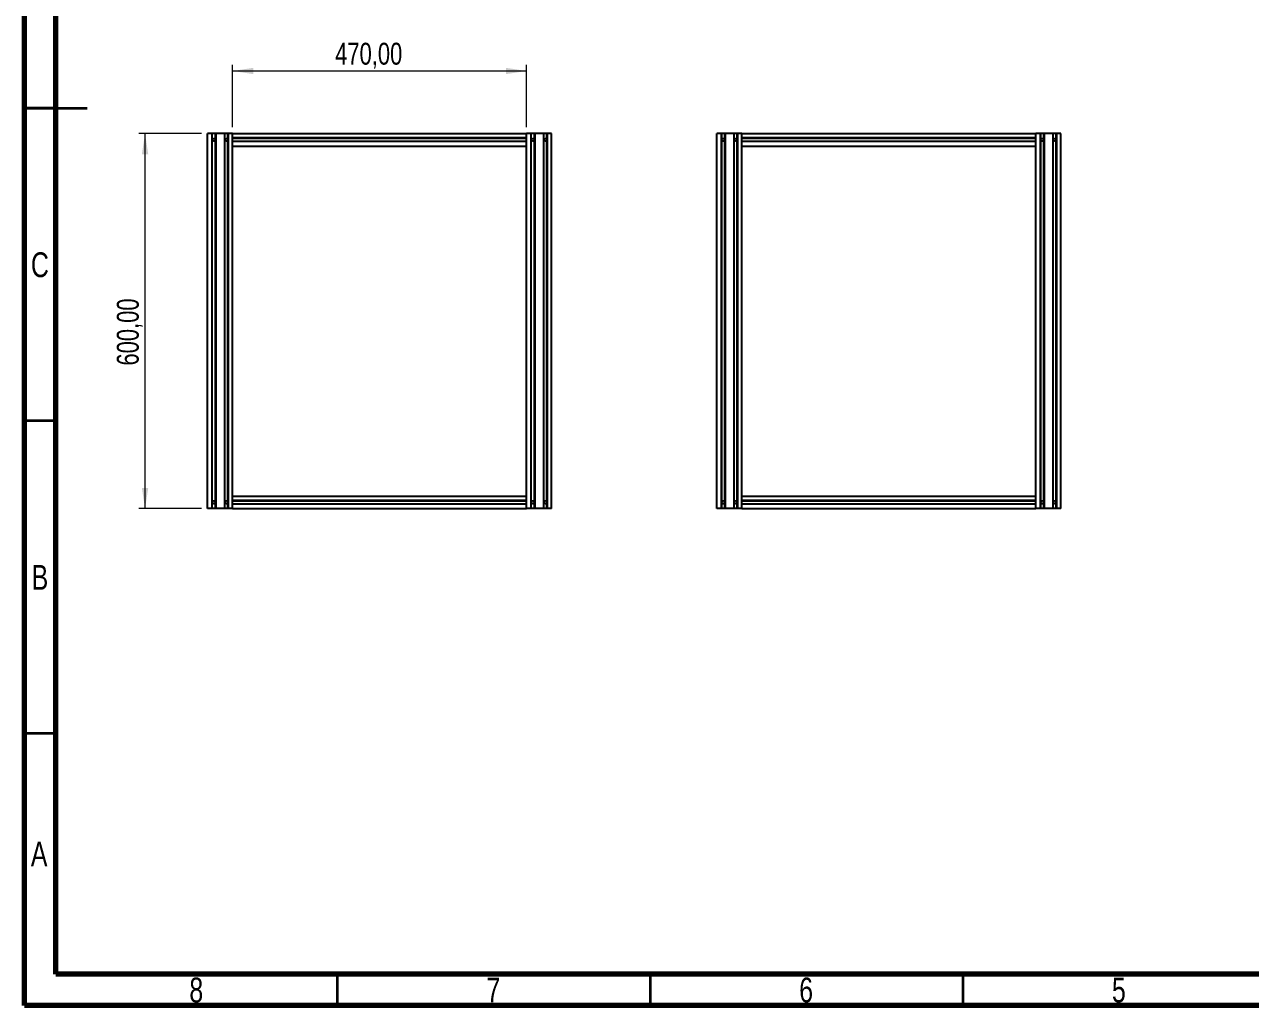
# Model space of a CAD drawing. Header units: millimetres. Extents: x 15 to 415, y 5 to 292.
# Drawn here: x 15 to 211, y 5 to 161.9 of the extents above; entities that cross this region are included whole.
import ezdxf

# ---------------------------------------------------------------- set-up
doc = ezdxf.new("R2010")
doc.units = ezdxf.units.MM
doc.styles.add('SLDTEXTSTYLE0', font='TXT', dxfattribs={"width": 0.75})
doc.dimstyles.new('SLDDIMSTYLE0', dxfattribs={"dimtxt": 3.5, "dimasz": 3.302, "dimexe": 0, "dimexo": 0.0625, "dimgap": 0.875, "dimtad": 1, "dimlfac": 10, "dimrnd": 1e-09, "dimzin": 12, "dimdsep": 46, "dimtxsty": 'SLDTEXTSTYLE0', "dimsah": 1, "dimcen": 0.09, "dimadec": 0, "dimazin": 3, "dimtfac": 1, "dimtofl": 0, "dimtmove": 0, "dimatfit": 3, "dimfxl": 1, "dimfrac": 2, "dimtolj": 1, "dimtzin": 12, "dimarcsym": 0})

# ---------------------------------------------------------------- blocks, each defined once
blk = doc.blocks.new('_D')
at = {"color": 7, "linetype": 'Continuous', "lineweight": 0}
for p, q in [((43.27, 144.47), (33.27, 144.47)), ((34.27, 84.47), (34.27, 144.47)), ((43.27, 84.47), (33.27, 84.47))]:
    blk.add_line(p, q, dxfattribs=at)
at = {"color": 7, "linetype": 'Continuous', "lineweight": 18}
for points in [[(34.27, 144.47), (33.76, 141.16), (34.78, 141.16)], [(34.27, 84.47), (34.78, 87.77), (33.76, 87.77)]]:
    blk.add_solid(points, dxfattribs=at)
at = {"color": 7, "linetype": 'Continuous', "lineweight": 18, "insert": (29.76, 107.35), "char_height": 3.5, "attachment_point": 1, "rotation": 90, "style": 'SLDTEXTSTYLE0'}
blk.add_mtext('600,00', dxfattribs=at)
blk = doc.blocks.new('_D_1')
at = {"color": 7, "linetype": 'Continuous', "lineweight": 0}
for p, q in [((48.27, 145.47), (48.27, 155.47)), ((95.27, 145.47), (95.27, 155.47)), ((48.27, 154.47), (95.27, 154.47))]:
    blk.add_line(p, q, dxfattribs=at)
at = {"color": 7, "linetype": 'Continuous', "lineweight": 18}
for points in [[(48.27, 154.47), (51.57, 153.96), (51.57, 154.97)], [(95.27, 154.47), (91.97, 154.97), (91.97, 153.96)]]:
    blk.add_solid(points, dxfattribs=at)
at = {"color": 7, "linetype": 'Continuous', "lineweight": 18, "insert": (64.66, 158.98), "char_height": 3.5, "attachment_point": 1, "style": 'SLDTEXTSTYLE0'}
blk.add_mtext('470,00', dxfattribs=at)

msp = doc.modelspace()

# ---------------------------------------------------------------- linework, layer by layer
at = {"color": 7, "linetype": 'Continuous', "lineweight": 70}
for p, q in [((15, 5), (15, 292)), ((20, 10), (20, 287)), ((410, 10), (20, 10)), ((415, 5), (15, 5))]:
    msp.add_line(p, q, dxfattribs=at)
at = {"color": 7, "linetype": 'Continuous', "lineweight": 35}
for p, q in [((15, 148.5), (25, 148.5)), ((20, 148.5), (15, 148.5)), ((20, 98.5), (15, 98.5)), ((20, 48.5), (15, 48.5)), ((65, 10), (65, 5)), ((115, 10), (115, 5)), ((165, 10), (165, 5))]:
    msp.add_line(p, q, dxfattribs=at)
at = {"color": 7, "linetype": 'Continuous', "lineweight": 25}
for p, q in [((44.9676, 144.4663), (44.2676, 144.4663)), ((44.2676, 84.4663), (44.2676, 144.4663)), ((44.9676, 144.4663), (44.9676, 84.4663)), ((45.0207, 144.4663), (44.9676, 144.4663)), ((45.0207, 84.4663), (45.0207, 144.4663)), ((45.5144, 144.4663), (45.0207, 144.4663)), ((45.5144, 84.4663), (45.5144, 144.4663)), ((45.5676, 144.4663), (45.5144, 144.4663)), ((45.5676, 144.4663), (45.5676, 84.4663)), ((46.9676, 144.4663), (45.5676, 144.4663)), ((46.9676, 144.4663), (46.9676, 84.4663)), ((47.0207, 144.4663), (46.9676, 144.4663)), ((47.0207, 84.4663), (47.0207, 144.4663)), ((47.5144, 144.4663), (47.0207, 144.4663)), ((47.5144, 84.4663), (47.5144, 144.4663)), ((47.5676, 144.4663), (47.5144, 144.4663)), ((47.5676, 144.4663), (47.5676, 84.4663)), ((48.2676, 144.4663), (47.5676, 144.4663)), ((48.2676, 84.4663), (48.2676, 144.4663)), ((48.2676, 143.7663), (48.2676, 144.4663)), ((48.2676, 144.4663), (95.2676, 144.4663)), ((95.2676, 143.7663), (48.2676, 143.7663)), ((48.2676, 143.7132), (95.2676, 143.7132)), ((48.2676, 143.2195), (95.2676, 143.2195)), ((48.2676, 142.4663), (48.2676, 143.1663)), ((95.2676, 143.1663), (48.2676, 143.1663)), ((95.2676, 84.4663), (95.2676, 144.4663)), ((95.9676, 144.4663), (95.2676, 144.4663)), ((95.2676, 143.7663), (95.2676, 144.4663)), ((95.2676, 142.4663), (95.2676, 143.1663)), ((95.9676, 144.4663), (95.9676, 84.4663)), ((96.0207, 144.4663), (95.9676, 144.4663)), ((96.0207, 84.4663), (96.0207, 144.4663)), ((96.5144, 144.4663), (96.0207, 144.4663)), ((96.5144, 84.4663), (96.5144, 144.4663)), ((96.5676, 144.4663), (96.5144, 144.4663)), ((96.5676, 144.4663), (96.5676, 84.4663)), ((97.9676, 144.4663), (96.5676, 144.4663)), ((97.9676, 144.4663), (97.9676, 84.4663)), ((98.0207, 144.4663), (97.9676, 144.4663)), ((98.0207, 84.4663), (98.0207, 144.4663)), ((98.5144, 144.4663), (98.0207, 144.4663)), ((98.5144, 84.4663), (98.5144, 144.4663)), ((98.5676, 144.4663), (98.5144, 144.4663)), ((98.5676, 144.4663), (98.5676, 84.4663)), ((99.2676, 144.4663), (98.5676, 144.4663)), ((99.2676, 84.4663), (99.2676, 144.4663)), ((125.7029, 84.4663), (125.7029, 144.4663)), ((126.4029, 144.4663), (125.7029, 144.4663)), ((126.4029, 144.4663), (126.4029, 84.4663)), ((126.456, 144.4663), (126.4029, 144.4663)), ((126.456, 84.4663), (126.456, 144.4663)), ((126.9498, 144.4663), (126.456, 144.4663)), ((126.9498, 84.4663), (126.9498, 144.4663)), ((127.0029, 144.4663), (126.9498, 144.4663)), ((127.0029, 144.4663), (127.0029, 84.4663)), ((128.4029, 144.4663), (127.0029, 144.4663)), ((128.4029, 144.4663), (128.4029, 84.4663)), ((128.456, 144.4663), (128.4029, 144.4663)), ((128.456, 84.4663), (128.456, 144.4663)), ((128.9498, 144.4663), (128.456, 144.4663)), ((128.9498, 84.4663), (128.9498, 144.4663)), ((129.0029, 144.4663), (128.9498, 144.4663)), ((129.0029, 144.4663), (129.0029, 84.4663)), ((129.7029, 144.4663), (129.0029, 144.4663)), ((129.7029, 84.4663), (129.7029, 144.4663)), ((129.7029, 143.7663), (129.7029, 144.4663)), ((129.7029, 144.4663), (176.7029, 144.4663)), ((176.7029, 143.7663), (129.7029, 143.7663)), ((129.7029, 143.7132), (176.7029, 143.7132)), ((129.7029, 143.2195), (176.7029, 143.2195)), ((129.7029, 142.4663), (129.7029, 143.1663)), ((176.7029, 143.1663), (129.7029, 143.1663)), ((176.7029, 84.4663), (176.7029, 144.4663)), ((177.4029, 144.4663), (176.7029, 144.4663)), ((176.7029, 143.7663), (176.7029, 144.4663)), ((176.7029, 142.4663), (176.7029, 143.1663)), ((177.4029, 144.4663), (177.4029, 84.4663)), ((177.456, 144.4663), (177.4029, 144.4663)), ((177.456, 84.4663), (177.456, 144.4663)), ((177.9498, 144.4663), (177.456, 144.4663)), ((177.9498, 84.4663), (177.9498, 144.4663)), ((178.0029, 144.4663), (177.9498, 144.4663)), ((178.0029, 144.4663), (178.0029, 84.4663)), ((179.4029, 144.4663), (178.0029, 144.4663)), ((179.4029, 144.4663), (179.4029, 84.4663)), ((179.456, 144.4663), (179.4029, 144.4663)), ((179.456, 84.4663), (179.456, 144.4663)), ((179.9498, 144.4663), (179.456, 144.4663)), ((179.9498, 84.4663), (179.9498, 144.4663)), ((180.0029, 144.4663), (179.9498, 144.4663)), ((180.0029, 144.4663), (180.0029, 84.4663)), ((180.7029, 144.4663), (180.0029, 144.4663)), ((180.7029, 84.4663), (180.7029, 144.4663)), ((48.2676, 142.4663), (95.2676, 142.4663)), ((129.7029, 142.4663), (176.7029, 142.4663)), ((48.2676, 85.7663), (48.2676, 86.4663)), ((48.2676, 86.4663), (95.2676, 86.4663)), ((95.2676, 85.7663), (95.2676, 86.4663)), ((129.7029, 85.7663), (129.7029, 86.4663)), ((129.7029, 86.4663), (176.7029, 86.4663)), ((176.7029, 85.7663), (176.7029, 86.4663)), ((44.9676, 84.4663), (44.2676, 84.4663)), ((45.0207, 84.4663), (44.9676, 84.4663)), ((45.5144, 84.4663), (45.0207, 84.4663)), ((45.5676, 84.4663), (45.5144, 84.4663)), ((46.9676, 84.4663), (45.5676, 84.4663)), ((47.0207, 84.4663), (46.9676, 84.4663)), ((47.5144, 84.4663), (47.0207, 84.4663)), ((47.5676, 84.4663), (47.5144, 84.4663)), ((48.2676, 84.4663), (47.5676, 84.4663)), ((95.2676, 85.7663), (48.2676, 85.7663)), ((48.2676, 85.7132), (95.2676, 85.7132)), ((48.2676, 85.2195), (95.2676, 85.2195)), ((48.2676, 84.4663), (48.2676, 85.1663)), ((95.2676, 85.1663), (48.2676, 85.1663)), ((48.2676, 84.4663), (95.2676, 84.4663)), ((95.2676, 84.4663), (95.2676, 85.1663)), ((95.9676, 84.4663), (95.2676, 84.4663)), ((96.0207, 84.4663), (95.9676, 84.4663)), ((96.5144, 84.4663), (96.0207, 84.4663)), ((96.5676, 84.4663), (96.5144, 84.4663)), ((97.9676, 84.4663), (96.5676, 84.4663)), ((98.0207, 84.4663), (97.9676, 84.4663)), ((98.5144, 84.4663), (98.0207, 84.4663)), ((98.5676, 84.4663), (98.5144, 84.4663)), ((99.2676, 84.4663), (98.5676, 84.4663)), ((126.4029, 84.4663), (125.7029, 84.4663)), ((126.456, 84.4663), (126.4029, 84.4663)), ((126.9498, 84.4663), (126.456, 84.4663)), ((127.0029, 84.4663), (126.9498, 84.4663)), ((128.4029, 84.4663), (127.0029, 84.4663)), ((128.456, 84.4663), (128.4029, 84.4663)), ((128.9498, 84.4663), (128.456, 84.4663)), ((129.0029, 84.4663), (128.9498, 84.4663)), ((129.7029, 84.4663), (129.0029, 84.4663)), ((176.7029, 85.7663), (129.7029, 85.7663)), ((129.7029, 85.7132), (176.7029, 85.7132)), ((129.7029, 85.2195), (176.7029, 85.2195)), ((129.7029, 84.4663), (129.7029, 85.1663)), ((176.7029, 85.1663), (129.7029, 85.1663)), ((129.7029, 84.4663), (176.7029, 84.4663)), ((176.7029, 84.4663), (176.7029, 85.1663)), ((177.4029, 84.4663), (176.7029, 84.4663)), ((177.456, 84.4663), (177.4029, 84.4663)), ((177.9498, 84.4663), (177.456, 84.4663)), ((178.0029, 84.4663), (177.9498, 84.4663)), ((179.4029, 84.4663), (178.0029, 84.4663)), ((179.456, 84.4663), (179.4029, 84.4663)), ((179.9498, 84.4663), (179.456, 84.4663)), ((180.0029, 84.4663), (179.9498, 84.4663)), ((180.7029, 84.4663), (180.0029, 84.4663))]:
    msp.add_line(p, q, dxfattribs=at)
for centre in [(45.2676, 143.4663), (47.2676, 143.4663), (96.2676, 143.4663), (98.2676, 143.4663), (126.7029, 143.4663), (128.7029, 143.4663), (177.7029, 143.4663), (179.7029, 143.4663), (45.2676, 85.4663), (47.2676, 85.4663), (96.2676, 85.4663), (98.2676, 85.4663), (126.7029, 85.4663), (128.7029, 85.4663), (177.7029, 85.4663), (179.7029, 85.4663)]:
    msp.add_circle(centre, 0.225, dxfattribs=at)

# ---------------------------------------------------------------- texts
at = {"color": 7, "linetype": 'Continuous', "lineweight": 0, "char_height": 3.9688, "attachment_point": 2, "style": 'SLDTEXTSTYLE0'}
for s, insert in [('C', (17.4587, 125.4644)), ('B', (17.4706, 75.4644)), ('A', (17.3397, 31.2144)), ('8', (42.46, 9.4644)), ('7', (89.96, 9.4644)), ('6', (139.96, 9.4644)), ('5', (189.96, 9.4644))]:
    msp.add_mtext(s, dxfattribs=dict(at, insert=insert))

# ---------------------------------------------------------------- dimensions: what is measured, and where the dimension line sits
at = {"color": 7, "linetype": 'Continuous', "lineweight": 18}
dim = msp.add_linear_dim(base=(95.2676, 154.4663), p1=(48.2676, 144.4663), p2=(95.2676, 144.4663), dimstyle='SLDDIMSTYLE0', dxfattribs=at)
dim.commit()
dim.dimension.update_dxf_attribs({"geometry": '_D_1', "text_midpoint": (71.7676, 154.4663), "dimtype": 160})
dim = msp.add_linear_dim(base=(34.2676, 144.4663), p1=(44.2676, 84.4663), p2=(44.2676, 144.4663), angle=90, dimstyle='SLDDIMSTYLE0', dxfattribs=at)
dim.commit()
dim.dimension.update_dxf_attribs({"geometry": '_D', "text_midpoint": (34.2676, 114.4663), "dimtype": 160})

doc.saveas('drawing.dxf')
